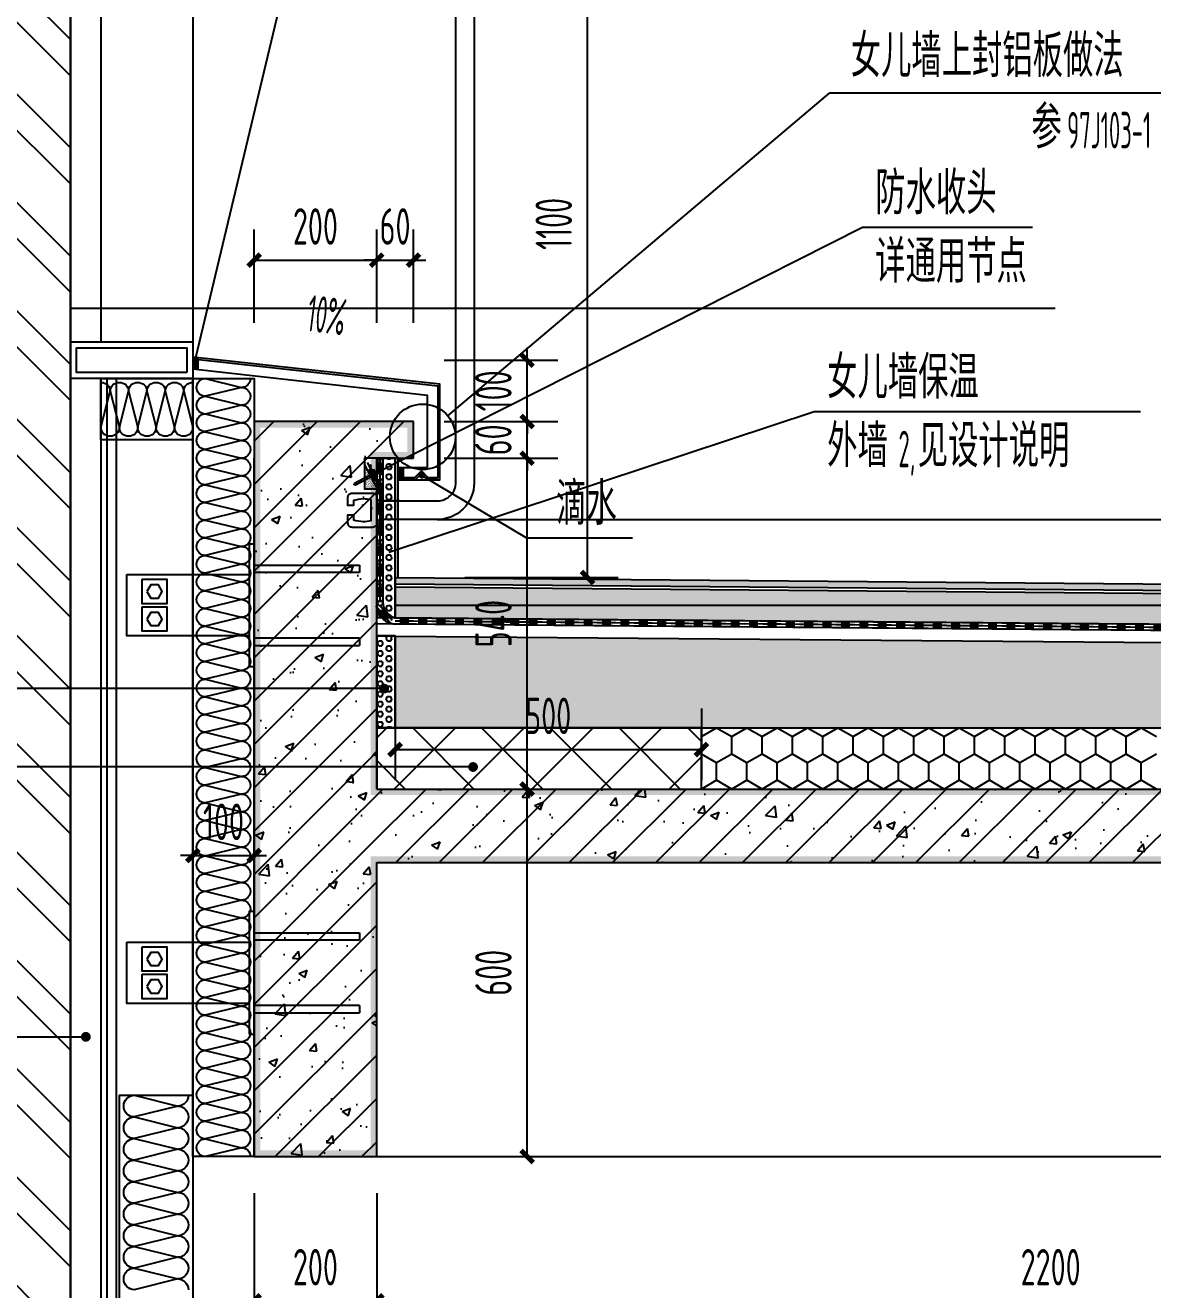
# Model space of a CAD drawing. Extents: x 76956 to 102217, y 21605 to 39570.
# Drawn here: x 84048 to 85888, y 35731 to 37795 of the extents above; entities that cross this region are included whole.
import ezdxf

# ---------------------------------------------------------------- set-up
doc = ezdxf.new("R2010")
doc.units = 0
doc.header["$LTSCALE"] = 1000
doc.header["$MEASUREMENT"] = 0
doc.linetypes.add('DASH', pattern=[0.35, 0.25, -0.1])
for name, color, linetype in [('00-图签', 7, 'Continuous'), ('01-标注_尺寸', 124, 'Continuous'), ('01-标注_符号', 200, 'Continuous'), ('02-TEXT_标注', 130, 'Continuous'), ('05-填充_156', 156, 'Continuous'), ('05-填充_天正', 26, 'Continuous'), ('A-C_玻璃幕墙', 140, 'Continuous'), ('A-D-金属剖线', 200, 'Continuous'), ('A-D-金属看线', 205, 'Continuous'), ('A-E_栏杆', 232, 'Continuous'), ('A-O_屋面', 201, 'Continuous'), ('A-O_防水层', 222, 'Continuous'), ('A-SUR_保温', 222, 'Continuous'), ('A-SUR_看线', 231, 'Continuous'), ('A-SUR_面层', 191, 'Continuous'), ('A-TECH_结构', 21, 'Continuous'), ('A-金属背板', 30, 'Continuous'), ('A_STR-砼墙', 51, 'Continuous'), ('A_STR-砼柱', 51, 'Continuous'), ('PUB_WALL', 9, 'Continuous'), ('构造物', 145, 'Continuous')]:
    doc.layers.add(name, color=color, linetype=linetype)
doc.layers.add('STE1_carbon steel', color=66, linetype='Continuous', lineweight=25)
doc.styles.add('_TCH_DIM', font='ros1.shx', dxfattribs={"width": 0.75, "bigfont": 'jd.shx'})
doc.styles.add('_TCH_DIM_T3', font='ros1.shx', dxfattribs={"width": 0.705882, "bigfont": 'jd.shx'})
doc.dimstyles.new('_TCH_ARCH&&20', dxfattribs={"dimtxt": 59.5, "dimasz": 20, "dimexe": 50, "dimexo": 60, "dimgap": 25.25, "dimtad": 1, "dimdec": 0, "dimzin": 0, "dimdsep": 46, "dimtxsty": '_TCH_DIM_T3', "dimblk": 'ARCHTICK', "dimcen": 0.09, "dimclrt": 7, "dimazin": 2, "dimtfac": 1, "dimtdec": 0, "dimtix": 1, "dimtmove": 2, "dimatfit": 3, "dimfxl": 0, "dimtolj": 1, "dimtzin": 0, "dimarcsym": 0})
pattern_1 = [(0, (0, 0), (0, 8.24889), [4.7625, -9.525]), (120, (0, 0), (-7.1437483, -4.124445), [4.7625, -9.525]), (60, (4.7625, 0), (-7.1437483, 4.124445), [4.7625, -9.525])]
pattern_2 = [(45, (0, 0), (-35.35534, 35.35534), []), (50, (0, 0), (143.45204, -12.55043), [15, -165]), (355, (0, 0), (-27.75027, 150.43843), [12, -132]), (100.4514, (11.95, -1.05), (115.70188, 137.8879), [12.74804, -140.22842]), (46.1842, (0, 40), (213.4482, -33.1038), [22.5, -247.5]), (96.6356, (17.79, 37.24), (186.93254, 194.82357), [19.12206, -210.3426]), (351.1842, (0, 40), (186.9324, 194.8237), [18, -198]), (21, (20, 30), (119.38141, -80.52378), [15, -165]), (326, (20, 30), (48.66307, 145.03), [12, -132]), (71.4514, (29.95, 23.29), (168.04453, 64.5061), [12.74804, -140.22842]), (37.5, (0, 0), (2.43197, 66.57877), [0, -130.4, 0, -134, 0, -132.5]), (7.5, (0, 0), (52.61391, 78.88234), [0, -76.4, 0, -127.4, 0, -50.5]), (327.5, (-44.6, 0), (106.764487, -4.510974), [0, -50, 0, -156, 0, -207]), (317.5, (-64.6, 0), (116.63723, 20.021), [0, -65, 0, -103.6, 0, -147])]

# ---------------------------------------------------------------- blocks, each defined once
blk = doc.blocks.new('hk')
at = {"layer": 'A-C_玻璃幕墙'}
for points in [[(0, 0), (200, 0), (200, 60), (0, 60)], [(10, 10), (190, 10), (190, 50), (10, 50)]]:
    blk.add_lwpolyline(points, close=True, dxfattribs=at)
blk = doc.blocks.new('$LinePat$岩棉板')
at = {"color": 0}
for p, q in [((0, -17), (12, -67)), ((12, -67), (24, -17))]:
    blk.add_line(p, q, dxfattribs=at)
for centre, start, end in [((12, -17), 0, 180), ((0, -67), 270, 0), ((24, -67), 180, 270)]:
    blk.add_arc(centre, 12, start, end, dxfattribs=at)
at = {"layer": 'Defpoints'}
blk.add_point((0, 0.1), dxfattribs=at)
at = {"layer": 'Defpoints', "color": 0}
blk.add_point((24, -84), dxfattribs=at)
blk = doc.blocks.new('*U12')
blk.add_lwpolyline([(0, 100), (1270, 100), (1270, 0), (0, 0)], close=True)
at = {"color": 8, "xscale": -1.20265151414936, "yscale": 1.188379012465143, "zscale": 1.188379012465143}
for p in [(28.9, 100), (57.7, 100), (86.6, 100), (115.5, 100), (144.3, 100), (173.2, 100), (202, 100), (230.9, 100), (259.8, 100), (288.6, 100), (317.5, 100), (346.4, 100), (375.2, 100), (404.1, 100), (433, 100), (461.8, 100), (490.7, 100), (519.5, 100), (548.4, 100), (577.3, 100), (606.1, 100), (635, 100), (663.9, 100), (692.7, 100), (721.6, 100), (750.5, 100), (779.3, 100), (808.2, 100), (837, 100), (865.9, 100), (894.8, 100), (923.6, 100), (952.5, 100), (981.4, 100), (1010.2, 100), (1039.1, 100), (1068, 100), (1096.8, 100), (1125.7, 100), (1154.5, 100), (1183.4, 100), (1212.3, 100), (1241.1, 100), (1270, 100)]:
    blk.add_blockref('$LinePat$岩棉板', p, dxfattribs=at)
blk = doc.blocks.new('*U13')
blk.add_lwpolyline([(0, 100), (150, 100), (150, 0), (0, 0)], close=True)
at = {"color": 8, "xscale": -1.249999998960637, "yscale": 1.188379012465143, "zscale": 1.188379012465143}
for p in [(30, 100), (60, 100), (90, 100), (120, 100), (150, 100)]:
    blk.add_blockref('$LinePat$岩棉板', p, dxfattribs=at)
blk = doc.blocks.new('*U18')
at = {"layer": '05-填充_156'}
h = blk.add_hatch(dxfattribs=at)
h.set_pattern_fill('金属', color=256, scale=50)
h.set_pattern_definition([(45, (-3e-10, 4689.96), (-88.3883, 88.3883), []), (45, (58.93, 4689.96), (-88.3883, 88.3883), [])])
h.paths.add_polyline_path([(-300, 4190), (0, 4190), (0, 0), (-300, 0)])
at = {"layer": 'A-SUR_看线', "color": 8}
blk.add_lwpolyline([(-300, 4190), (0, 4190), (0, 0), (-300, 0)], close=True, dxfattribs=at)
blk = doc.blocks.new('dsfs1')
at = {"layer": 'A-E_栏杆'}
for p, q in [((37.4, 115.3), (6.7, 115.3)), ((98.9, 84.7), (3600, 84.7))]:
    blk.add_line(p, q, dxfattribs=at)
for points in [[(6.7, 115.3), (99.3, 115.3, 0.414214), (129.3, 145.3), (129.3, 1130)], [(158.9, 1129.9), (158.9, 144.7, -0.414214), (98.9, 84.7), (6.7, 84.7)], [(-22, 118.5, 0.038299), (-37.9, 115.7), (-37.9, 107.8), (-46.9, 107.8), (-46.9, 121.3, -0.414214), (-40.1, 128), (-6.7, 128, -0.414214), (0, 121.3)], [(-22, 81.5, 0.022818), (-9, 83.2), (-9, 116.8, 0.022818), (-22, 118.5)], [(0, 78.7, -0.414214), (-6.7, 72), (-40.1, 72, -0.414214), (-46.9, 78.7), (-46.9, 92.2), (-37.9, 92.2), (-37.9, 84.3, 0.038299), (-22, 81.5, 0.038299)]]:
    blk.add_lwpolyline(points, format="xyb", dxfattribs=at)
blk.add_lwpolyline([(6.7, 66.4), (0, 66.4), (0, 133.6), (6.7, 133.6)], close=True, dxfattribs=at)
blk = doc.blocks.new('A$C68D91851')
at = {"layer": 'STE1_carbon steel', "color": 225}
for p, q in [((172, 65.5), (172, 53.5)), ((172, -53.5), (172, -65.5))]:
    blk.add_line(p, q, dxfattribs=at)
for points in [[(-8, -100), (0, -100), (0, 100), (-8, 100)], [(-208, 50), (-8, 50), (-8, -50), (-208, -50)]]:
    blk.add_lwpolyline(points, close=True, dxfattribs=at)
at = {"layer": 'STE1_carbon steel', "color": 225, "elevation": 0}
for points in [[(0, 65.5), (172, 65.5)], [(172, 53.5), (0, 53.5)], [(172, -53.5), (0, -53.5)], [(0, -65.5), (172, -65.5)]]:
    blk.add_lwpolyline(points, dxfattribs=at)
for points in [[(-182.5, 42.5), (-142.5, 42.5), (-142.5, 2.5), (-182.5, 2.5)], [(-175, 22.5), (-168.7, 11.7), (-156.3, 11.7), (-150, 22.5), (-156.3, 33.3), (-168.7, 33.3)], [(-182.5, -2.5), (-142.5, -2.5), (-142.5, -42.5), (-182.5, -42.5)], [(-175, -22.5), (-168.7, -33.3), (-156.3, -33.3), (-150, -22.5), (-156.3, -11.7), (-168.7, -11.7)]]:
    blk.add_lwpolyline(points, close=True, dxfattribs=at)
blk = doc.blocks.new('dsafdsg')
for p, q in [((-2.4, -1.8), (-4, 4)), ((-4, 4), (6.3, -6.1)), ((0.5, -4.6), (6.3, -6.1))]:
    blk.add_line(p, q)
for points in [[(-10.7, 8.9), (-10.6, 4.8), (7.3, -12.6), (11.2, -12.3)], [(-9.7, 8.9), (-9.6, 5.2), (-4.9, 0.6)], [(-26.5, -29.5), (-26.6, -26.7), (-2.4, -1.8), (0.5, -4.6), (-23.7, -29.5), (-26.5, -29.5)], [(-4.2, -0.1), (2.3, -6.3)], [(3, -7), (7.7, -11.6), (11.2, -11.3)]]:
    blk.add_lwpolyline(points)
for centre, start, end in [((-10.2, 8.9), 0.813, 180.813), ((-4.5, 0.3), 315.813, 135.813), ((2.7, -6.7), 315.813, 135.813), ((11.2, -11.8), 270.813, 90.813)]:
    blk.add_arc(centre, 0.5, start, end)
blk = doc.blocks.new('$LinePat$防水层2')
at = {"color": 0}
blk.add_line((0, 0), (600, 0), dxfattribs=at)
blk.add_solid([(150, 0), (450, 0), (150, -100), (450, -100)], dxfattribs=at)
blk = doc.blocks.new('1111')
at = {"layer": '05-填充_天正', "transparency": 33554641}
h = blk.add_hatch(dxfattribs=at)
h.set_pattern_fill('AR-SAND', color=256)
h.set_pattern_definition([(37.5, (-96616.9242, -53326.5965), (-0.080001565, 2.447066187), [0, -1.9304, 0, -2.159, 0, -2.06375]), (7.5, (-96616.9242, -53326.5965), (2.24761642, 3.5841255), [0, -1.0414, 0, -1.7399, 0, -0.66675]), (327.5, (-96618.4863, -53326.5965), (3.95496185, 0.007185923), [0, -0.635, 0, -2.286, 0, -2.9845]), (317.5, (-96618.4863, -53326.5965), (3.81778226, 1.11464662), [0, -0.3175, 0, -1.4986, 0, -1.7145])])
h.paths.add_polyline_path([(0, 40.6), (0, 0), (20, 0), (20, 2)])
at = {"layer": 'A-O_防水层'}
blk.add_line((20, 2), (0, 40.6), dxfattribs=at)
at = {"layer": 'A_STR-砼墙'}
blk.add_lwpolyline([(20, 50), (0, 50), (0, 0), (20, 0)], dxfattribs=at)
at = {"layer": 'A-O_防水层', "xscale": 0.07251641290587857, "yscale": 0.05, "zscale": 0.05, "rotation": 297.3655606718312}
blk.add_blockref('$LinePat$防水层2', (4.4, 42.9), dxfattribs=at)
at = {"layer": '构造物', "linetype": 'DASH', "ltscale": 0.2, "extrusion": (0, 0, -1), "xscale": -1, "zscale": -1, "rotation": 17.68036603642541}
blk.add_blockref('dsafdsg', (-17.2, 26.9), dxfattribs=at)
blk = doc.blocks.new('df23d3f')
at = {"layer": 'A-D-金属剖线', "const_width": 10}
for points in [[(-117, 120.5), (-117, 100.5)], [(218, -60), (218, -80)]]:
    blk.add_lwpolyline(points, dxfattribs=at)
at = {"layer": 'A-D-金属剖线'}
for points in [[(213, -80), (281, -80), (281, 76.1), (-122, 120.2)], [(-122, 117.3), (278, 73.4), (278, -77)], [(213, -60), (261, -60), (261, 57.7), (-122, 100.5)], [(278, -77), (262.2, -77), (251, -65.8), (239.8, -77), (213, -77)], [(281, -80), (261, -80), (251, -70), (241, -80), (213, -80)]]:
    blk.add_lwpolyline(points, dxfattribs=at)
blk = doc.blocks.new('$LinePat$聚苯板')
at = {"color": 0}
for p, q in [((14.8, -8.6), (0, 0)), ((29.7, 0), (14.8, -8.6)), ((14.8, -8.6), (14.8, -25.7)), ((14.8, -25.7), (0, -34.3)), ((0, -34.3), (0, -51.4)), ((29.7, -34.3), (14.8, -25.7)), ((0, -51.4), (14.8, -60)), ((14.8, -60), (29.7, -51.4))]:
    blk.add_line(p, q, dxfattribs=at)
blk = doc.blocks.new('_ArchTick')
at = {"color": 0, "linetype": 'ByBlock', "const_width": 0.4}
blk.add_lwpolyline([(-0.5, -0.5), (0.5, 0.5)], dxfattribs=at)
blk = doc.blocks.new('*D101')
at = {"layer": '01-标注_尺寸', "color": 0, "lineweight": -2, "transparency": 16777216}
for p, q in [((84731.5, 36548.1), (84916.8, 36548.1)), ((84866.8, 35948.1), (84866.8, 36548.1)), ((84731.5, 35948.1), (84916.8, 35948.1))]:
    blk.add_line(p, q, dxfattribs=at)
at = {"layer": 'Defpoints', "color": 0, "transparency": 16777216}
for p in [(84671.5, 36548.1), (84866.8, 36548.1), (84671.5, 35948.1)]:
    blk.add_point(p, dxfattribs=at)
at = {"layer": '01-标注_尺寸', "color": 0, "lineweight": -2, "transparency": 16777216, "xscale": 20, "yscale": 20, "zscale": 20}
for p, rotation in [((84866.8, 36548.1), 90), ((84866.8, 35948.1), 270)]:
    blk.add_blockref('_ArchTick', p, dxfattribs=dict(at, rotation=rotation))
at = {"layer": '01-标注_尺寸', "color": 7, "transparency": 16777216, "insert": (84811.8, 36248.1), "char_height": 59.5, "attachment_point": 5, "rotation": 90, "style": '_TCH_DIM_T3'}
blk.add_mtext('\\A1;600', dxfattribs=at)
blk = doc.blocks.new('*D102')
at = {"layer": '01-标注_尺寸', "color": 0, "lineweight": -2, "transparency": 16777216}
for p, q in [((84731.5, 37088.1), (84916.8, 37088.1)), ((84866.8, 36548.1), (84866.8, 37088.1)), ((84731.5, 36548.1), (84916.8, 36548.1))]:
    blk.add_line(p, q, dxfattribs=at)
at = {"layer": 'Defpoints', "color": 0, "transparency": 16777216}
for p in [(84671.5, 37088.1), (84866.8, 37088.1), (84671.5, 36548.1)]:
    blk.add_point(p, dxfattribs=at)
at = {"layer": '01-标注_尺寸', "color": 0, "lineweight": -2, "transparency": 16777216, "xscale": 20, "yscale": 20, "zscale": 20}
for p, rotation in [((84866.8, 37088.1), 90), ((84866.8, 36548.1), 270)]:
    blk.add_blockref('_ArchTick', p, dxfattribs=dict(at, rotation=rotation))
at = {"layer": '01-标注_尺寸', "color": 7, "transparency": 16777216, "insert": (84811.8, 36818.1), "char_height": 59.5, "attachment_point": 5, "rotation": 90, "style": '_TCH_DIM_T3'}
blk.add_mtext('\\A1;540', dxfattribs=at)
blk = doc.blocks.new('*D103')
at = {"layer": '01-标注_尺寸', "color": 0, "lineweight": -2, "transparency": 16777216}
for p, q in [((84866.8, 37148.1), (84866.8, 37168.1)), ((84731.5, 37148.1), (84916.8, 37148.1)), ((84866.8, 37088.1), (84866.8, 37148.1)), ((84731.5, 37088.1), (84916.8, 37088.1)), ((84866.8, 37088.1), (84866.8, 37068.1))]:
    blk.add_line(p, q, dxfattribs=at)
at = {"layer": 'Defpoints', "color": 0, "transparency": 16777216}
for p in [(84671.5, 37148.1), (84866.8, 37148.1), (84671.5, 37088.1)]:
    blk.add_point(p, dxfattribs=at)
at = {"layer": '01-标注_尺寸', "color": 0, "lineweight": -2, "transparency": 16777216, "xscale": 20, "yscale": 20, "zscale": 20}
for p, rotation in [((84866.8, 37148.1), 270), ((84866.8, 37088.1), 90)]:
    blk.add_blockref('_ArchTick', p, dxfattribs=dict(at, rotation=rotation))
at = {"layer": '01-标注_尺寸', "color": 7, "transparency": 16777216, "insert": (84811.8, 37118.1), "char_height": 59.5, "attachment_point": 5, "rotation": 90, "style": '_TCH_DIM_T3'}
blk.add_mtext('\\A1;60', dxfattribs=at)
blk = doc.blocks.new('*D104')
at = {"layer": '01-标注_尺寸', "color": 0, "lineweight": -2, "transparency": 16777216}
for p, q in [((84866.8, 37248.1), (84866.8, 37268.1)), ((84731.5, 37248.1), (84916.8, 37248.1)), ((84866.8, 37148.1), (84866.8, 37248.1)), ((84731.5, 37148.1), (84916.8, 37148.1)), ((84866.8, 37148.1), (84866.8, 37128.1))]:
    blk.add_line(p, q, dxfattribs=at)
at = {"layer": 'Defpoints', "color": 0, "transparency": 16777216}
for p in [(84671.5, 37248.1), (84866.8, 37248.1), (84671.5, 37148.1)]:
    blk.add_point(p, dxfattribs=at)
at = {"layer": '01-标注_尺寸', "color": 0, "lineweight": -2, "transparency": 16777216, "xscale": 20, "yscale": 20, "zscale": 20}
for p, rotation in [((84866.8, 37248.1), 270), ((84866.8, 37148.1), 90)]:
    blk.add_blockref('_ArchTick', p, dxfattribs=dict(at, rotation=rotation))
at = {"layer": '01-标注_尺寸', "color": 7, "transparency": 16777216, "insert": (84811.8, 37198.1), "char_height": 59.5, "attachment_point": 5, "rotation": 90, "style": '_TCH_DIM_T3'}
blk.add_mtext('\\A1;100', dxfattribs=at)
blk = doc.blocks.new('*D132')
at = {"layer": '01-标注_尺寸', "color": 0, "lineweight": -2, "transparency": 16777216}
for p, q in [((84765.4, 38048.1), (85015.3, 38048.1)), ((84965.3, 36893.3), (84965.3, 38048.1)), ((84765.4, 36893.3), (85015.3, 36893.3))]:
    blk.add_line(p, q, dxfattribs=at)
at = {"layer": 'Defpoints', "color": 0, "transparency": 16777216}
for p in [(84705.4, 38048.1), (84965.3, 38048.1), (84705.4, 36893.3)]:
    blk.add_point(p, dxfattribs=at)
at = {"layer": '01-标注_尺寸', "color": 0, "lineweight": -2, "transparency": 16777216, "xscale": 20, "yscale": 20, "zscale": 20}
for p, rotation in [((84965.3, 38048.1), 90), ((84965.3, 36893.3), 270)]:
    blk.add_blockref('_ArchTick', p, dxfattribs=dict(at, rotation=rotation))
at = {"layer": '01-标注_尺寸', "color": 7, "transparency": 16777216, "insert": (84910.3, 37470.7), "char_height": 59.5, "attachment_point": 5, "rotation": 90, "style": '_TCH_DIM_T3'}
blk.add_mtext('\\A1;1100', dxfattribs=at)
blk = doc.blocks.new('*D139')
at = {"layer": '01-标注_尺寸', "color": 0, "lineweight": -2, "transparency": 16777216}
for p, q in [((84621.3, 37309.1), (84621.3, 37461.5)), ((84681.3, 37309.1), (84681.3, 37461.5)), ((84621.3, 37411.5), (84601.3, 37411.5)), ((84621.3, 37411.5), (84681.3, 37411.5)), ((84681.3, 37411.5), (84701.3, 37411.5))]:
    blk.add_line(p, q, dxfattribs=at)
at = {"layer": 'Defpoints', "color": 0, "transparency": 16777216}
for p in [(84681.3, 37411.5), (84621.3, 37249.1), (84681.3, 37249.1)]:
    blk.add_point(p, dxfattribs=at)
at = {"layer": '01-标注_尺寸', "color": 0, "lineweight": -2, "transparency": 16777216, "xscale": 20, "yscale": 20, "zscale": 20}
blk.add_blockref('_ArchTick', (84621.3, 37411.5), dxfattribs=at)
at = {"layer": '01-标注_尺寸', "color": 0, "lineweight": -2, "transparency": 16777216, "xscale": 20, "yscale": 20, "zscale": 20, "rotation": 180}
blk.add_blockref('_ArchTick', (84681.3, 37411.5), dxfattribs=at)
at = {"layer": '01-标注_尺寸', "color": 7, "transparency": 16777216, "insert": (84651.3, 37466.5), "char_height": 59.5, "attachment_point": 5, "style": '_TCH_DIM_T3'}
blk.add_mtext('\\A1;60', dxfattribs=at)
blk = doc.blocks.new('*D140')
at = {"layer": '01-标注_尺寸', "color": 0, "lineweight": -2, "transparency": 16777216}
for p, q in [((84421.3, 37309.1), (84421.3, 37461.5)), ((84621.3, 37309.1), (84621.3, 37461.5)), ((84421.3, 37411.5), (84621.3, 37411.5))]:
    blk.add_line(p, q, dxfattribs=at)
at = {"layer": 'Defpoints', "color": 0, "transparency": 16777216}
for p in [(84621.3, 37411.5), (84421.3, 37249.1), (84621.3, 37249.1)]:
    blk.add_point(p, dxfattribs=at)
at = {"layer": '01-标注_尺寸', "color": 0, "lineweight": -2, "transparency": 16777216, "xscale": 20, "yscale": 20, "zscale": 20, "rotation": 180}
blk.add_blockref('_ArchTick', (84421.3, 37411.5), dxfattribs=at)
at = {"layer": '01-标注_尺寸', "color": 0, "lineweight": -2, "transparency": 16777216, "xscale": 20, "yscale": 20, "zscale": 20}
blk.add_blockref('_ArchTick', (84621.3, 37411.5), dxfattribs=at)
at = {"layer": '01-标注_尺寸', "color": 7, "transparency": 16777216, "insert": (84521.3, 37466.5), "char_height": 59.5, "attachment_point": 5, "style": '_TCH_DIM_T3'}
blk.add_mtext('\\A1;200', dxfattribs=at)
blk = doc.blocks.new('*D141')
at = {"layer": '01-标注_尺寸', "color": 0, "lineweight": -2, "transparency": 16777216}
for p, q in [((84651.3, 36679.5), (84651.3, 36562.5)), ((85151.3, 36679.5), (85151.3, 36562.5)), ((84651.3, 36612.5), (85151.3, 36612.5))]:
    blk.add_line(p, q, dxfattribs=at)
at = {"layer": 'Defpoints', "color": 0, "transparency": 16777216}
for p in [(84651.3, 36739.5), (85151.3, 36739.5), (85151.3, 36612.5)]:
    blk.add_point(p, dxfattribs=at)
at = {"layer": '01-标注_尺寸', "color": 0, "lineweight": -2, "transparency": 16777216, "xscale": 20, "yscale": 20, "zscale": 20, "rotation": 180}
blk.add_blockref('_ArchTick', (84651.3, 36612.5), dxfattribs=at)
at = {"layer": '01-标注_尺寸', "color": 0, "lineweight": -2, "transparency": 16777216, "xscale": 20, "yscale": 20, "zscale": 20}
blk.add_blockref('_ArchTick', (85151.3, 36612.5), dxfattribs=at)
at = {"layer": '01-标注_尺寸', "color": 7, "transparency": 16777216, "insert": (84901.3, 36667.5), "char_height": 59.5, "attachment_point": 5, "style": '_TCH_DIM_T3'}
blk.add_mtext('\\A1;500', dxfattribs=at)
blk = doc.blocks.new('*D169')
at = {"layer": '01-标注_尺寸', "color": 0, "lineweight": -2, "transparency": 16777216}
for p, q in [((84421.3, 35888.1), (84421.3, 35662.5)), ((84621.3, 35888.1), (84621.3, 35662.5)), ((84421.3, 35712.5), (84621.3, 35712.5))]:
    blk.add_line(p, q, dxfattribs=at)
at = {"layer": 'Defpoints', "color": 0, "transparency": 16777216}
for p in [(84421.3, 35948.1), (84621.3, 35948.1), (84621.3, 35712.5)]:
    blk.add_point(p, dxfattribs=at)
at = {"layer": '01-标注_尺寸', "color": 0, "lineweight": -2, "transparency": 16777216, "xscale": 20, "yscale": 20, "zscale": 20, "rotation": 180}
blk.add_blockref('_ArchTick', (84421.3, 35712.5), dxfattribs=at)
at = {"layer": '01-标注_尺寸', "color": 0, "lineweight": -2, "transparency": 16777216, "xscale": 20, "yscale": 20, "zscale": 20}
blk.add_blockref('_ArchTick', (84621.3, 35712.5), dxfattribs=at)
at = {"layer": '01-标注_尺寸', "color": 7, "transparency": 16777216, "insert": (84521.3, 35767.5), "char_height": 59.5, "attachment_point": 5, "style": '_TCH_DIM_T3'}
blk.add_mtext('\\A1;200', dxfattribs=at)
blk = doc.blocks.new('*D170')
at = {"layer": '01-标注_尺寸', "color": 0, "lineweight": -2, "transparency": 16777216}
for p, q in [((84621.3, 35888.1), (84621.3, 35662.5)), ((86821.3, 35888.1), (86821.3, 35662.5)), ((84621.3, 35712.5), (86821.3, 35712.5))]:
    blk.add_line(p, q, dxfattribs=at)
at = {"layer": 'Defpoints', "color": 0, "transparency": 16777216}
for p in [(84621.3, 35948.1), (86821.3, 35948.1), (86821.3, 35712.5)]:
    blk.add_point(p, dxfattribs=at)
at = {"layer": '01-标注_尺寸', "color": 0, "lineweight": -2, "transparency": 16777216, "xscale": 20, "yscale": 20, "zscale": 20, "rotation": 180}
blk.add_blockref('_ArchTick', (84621.3, 35712.5), dxfattribs=at)
at = {"layer": '01-标注_尺寸', "color": 0, "lineweight": -2, "transparency": 16777216, "xscale": 20, "yscale": 20, "zscale": 20}
blk.add_blockref('_ArchTick', (86821.3, 35712.5), dxfattribs=at)
at = {"layer": '01-标注_尺寸', "color": 7, "transparency": 16777216, "insert": (85721.3, 35767.5), "char_height": 59.5, "attachment_point": 5, "style": '_TCH_DIM_T3'}
blk.add_mtext('\\A1;2200', dxfattribs=at)
blk = doc.blocks.new('*D221')
at = {"layer": '01-标注_尺寸', "color": 0, "lineweight": -2, "transparency": 16777216}
for p, q in [((84321.3, 36408.1), (84321.3, 36489.5)), ((84421.3, 36408.1), (84421.3, 36489.5)), ((84321.3, 36439.5), (84301.3, 36439.5)), ((84321.3, 36439.5), (84421.3, 36439.5)), ((84421.3, 36439.5), (84441.3, 36439.5))]:
    blk.add_line(p, q, dxfattribs=at)
at = {"layer": 'Defpoints', "color": 0, "transparency": 16777216}
for p in [(84421.3, 36439.5), (84321.3, 36348.1), (84421.3, 36348.1)]:
    blk.add_point(p, dxfattribs=at)
at = {"layer": '01-标注_尺寸', "color": 0, "lineweight": -2, "transparency": 16777216, "xscale": 20, "yscale": 20, "zscale": 20}
blk.add_blockref('_ArchTick', (84321.3, 36439.5), dxfattribs=at)
at = {"layer": '01-标注_尺寸', "color": 0, "lineweight": -2, "transparency": 16777216, "xscale": 20, "yscale": 20, "zscale": 20, "rotation": 180}
blk.add_blockref('_ArchTick', (84421.3, 36439.5), dxfattribs=at)
at = {"layer": '01-标注_尺寸', "color": 7, "transparency": 16777216, "insert": (84371.3, 36494.5), "char_height": 59.5, "attachment_point": 5, "style": '_TCH_DIM_T3'}
blk.add_mtext('\\A1;100', dxfattribs=at)

msp = doc.modelspace()

# ---------------------------------------------------------------- hatches: boundary and pattern name
at = {"transparency": 33554641}
h = msp.add_hatch(dxfattribs=at)
h.set_pattern_fill('ANSI37', color=26, scale=50)
h.set_pattern_definition([(45, (4061, -17100), (-56.1266, 56.1266), []), (135, (4061, -17100), (-56.1266, -56.1266), [])])
h.paths.add_polyline_path([(84621.3, 36548.1), (85151.3, 36548.1), (85151.3, 36648.1), (84621.3, 36648.1)])
at = {"layer": '05-填充_天正'}
h = msp.add_hatch(dxfattribs=at)
h.set_pattern_fill('钢筋混凝土', color=256, scale=20, style=0)
h.set_pattern_definition(pattern_2)
h.paths.add_polyline_path([(84421.3, 37148.1), (84421.3, 37088.1), (84681.3, 37088.1), (84681.3, 37148.1)])
h = msp.add_hatch(dxfattribs=at)
h.set_pattern_fill('钢筋混凝土', color=256, scale=20, style=0)
h.set_pattern_definition(pattern_2)
h.paths.add_polyline_path([(84621.3, 37088.1), (84421.3, 37088.1), (84421.3, 36488.1), (84554.7, 36488.1), (84611.3, 36538.1), (84621.3, 36548.1)])
h = msp.add_hatch(dxfattribs=at)
h.set_pattern_fill('钢筋混凝土', color=256, scale=20, style=0)
h.set_pattern_definition(pattern_2)
h.paths.add_polyline_path([(86621.3, 36428.1), (86621.3, 36548.1), (84621.3, 36548.1), (84611.3, 36538.1), (84554.7, 36488.1), (84611.3, 36438.1), (84621.3, 36428.1)])
h = msp.add_hatch(dxfattribs=at)
h.set_pattern_fill('钢筋混凝土', color=256, scale=20, style=0)
h.set_pattern_definition(pattern_2)
h.paths.add_polyline_path([(84421.3, 35948.1), (84621.3, 35948.1), (84621.3, 36428.1), (84611.3, 36438.1), (84554.7, 36488.1), (84421.3, 36488.1)])
at = {"layer": 'A-SUR_保温'}
h = msp.add_hatch(dxfattribs=at)
h.set_pattern_fill('HEX', color=26, scale=5)
h.set_pattern_definition(pattern_1)
h.paths.add_polyline_path([(84651.3, 36827.9), (84651.3, 37088.1), (84621.3, 37088.1), (84621.3, 36828.1)])
h = msp.add_hatch(dxfattribs=at)
h.set_pattern_fill('ANSI36', color=26, scale=10)
h.set_pattern_definition([(45, (-100980.816, 398503.883), (8.4189901, 30.8696304), [39.6875, -7.9375, 0, -7.9375])])
h.paths.add_polyline_path([(87671.3, 36867.6), (87671.3, 36857.6), (84651.3, 36882.7), (84651.3, 36892.7)])
h = msp.add_hatch(dxfattribs=at)
h.set_pattern_fill('混凝土', color=26, scale=20)
h.set_pattern_definition([(50, (-489503.38, 291716.47), (143.452037, -12.550427), [15, -165]), (355, (-489503.38, 291716.47), (-27.750267, 150.438427), [12, -132]), (100.4514, (-489491.43, 291715.43), (115.701876, 137.887908), [12.748038, -140.228422]), (46.1842, (-489503.38, 291756.47), (213.44821, -33.103803), [22.5, -247.5]), (96.6356, (-489485.6, 291753.72), (186.93254, 194.823574), [19.12206, -210.3426]), (351.1842, (-489503.38, 291756.47), (186.93239, 194.82372), [18, -198]), (21, (-489483.38, 291746.47), (119.38141, -80.523778), [15, -165]), (326, (-489483.38, 291746.47), (48.663066, 145.03001), [12, -132]), (71.4514, (-489473.44, 291739.76), (168.044526, 64.5061), [12.748038, -140.228422]), (37.5, (-489503.384, 291716.475), (2.431971, 66.5787708), [0, -130.4, 0, -134, 0, -132.5]), (7.5, (-489503.384, 291716.475), (52.6139075, 78.882342), [0, -76.4, 0, -127.4, 0, -50.5]), (327.5, (-489547.984, 291716.475), (106.7644872, -4.5109743), [0, -50, 0, -156, 0, -207]), (317.5, (-489567.98, 291716.475), (116.637234, 20.020996), [0, -65, 0, -103.6, 0, -147])])
h.paths.add_polyline_path([(88221.3, 36848.1), (88221.3, 36798.1), (84651.3, 36828.1), (84651.3, 36878.2)])
h = msp.add_hatch(dxfattribs=at)
h.set_pattern_fill('HEX', color=26, scale=5)
h.set_pattern_definition(pattern_1)
h.paths.add_polyline_path([(84621.3, 36648.1), (84621.3, 36798.1), (84651.3, 36798.1), (84651.3, 36648.1)])
h = msp.add_hatch(dxfattribs=at)
h.set_pattern_fill('加气混凝土', color=26, scale=20)
h.set_pattern_definition([(0, (19241.72, 394220.83), (120, 240), [0, -240]), (0, (19101.32, 394188.43), (120, 240), [0, -240]), (0, (19179.32, 394186.03), (120, 240), [0, -240]), (0, (19264.52, 394256.83), (120, 240), [0, -240]), (0, (19164.92, 394174.03), (120, 240), [0, -240]), (0, (19288.52, 394408.03), (120, 240), [0, -240]), (0, (19215.32, 394388.83), (120, 240), [0, -240]), (0, (19253.72, 394358.83), (120, 240), [0, -240]), (0, (19058.12, 394354.03), (120, 240), [0, -240]), (0, (19175.72, 394343.23), (120, 240), [0, -240]), (0, (19130.12, 394282.03), (120, 240), [0, -240]), (0, (19132.52, 394192.03), (120, 240), [0, -240]), (0, (19222.52, 394182.43), (120, 240), [0, -240]), (0, (19288.52, 394288.03), (120, 240), [0, -240]), (0, (19064.12, 394250.83), (120, 240), [0, -240]), (0, (19084.52, 394291.63), (120, 240), [0, -240]), (0, (19178.12, 394274.83), (120, 240), [0, -240]), (0, (19144.52, 394240.03), (120, 240), [0, -240]), (0, (19125.32, 394319.23), (120, 240), [0, -240]), (0, (19155.32, 394409.23), (120, 240), [0, -240]), (0, (19073.72, 394200.43), (120, 240), [0, -240]), (0, (19205.72, 394360.03), (120, 240), [0, -240]), (0, (19094.12, 394363.63), (120, 240), [0, -240]), (0, (19074.92, 394394.83), (120, 240), [0, -240]), (130.601294, (19273.781, 394332.887), (-599.99999337, 720.00000315), [10.53662, -4414.8444]), (18.434949, (19256.64, 394337.46), (599.9999978, 239.9999982), [10.8421, -1507.05116]), (90, (19256.64, 394327.17), (120, 240), [10.28571, -469.71426]), (161.565051, (19266.924, 394323.744), (-600.000003, 239.999982), [10.8421, -1507.05116]), (53.130102, (19266.924, 394323.744), (120, 240), [11.42857, -1188.5714]), (135, (19276.07, 394201.46), (-120.000015, 239.999984), [9.69746, -669.12504]), (45, (19262.35, 394201.46), (120, 240), [9.69746, -669.12504]), (135, (19269.21, 394194.6), (-120.000015, 239.999984), [9.69746, -669.12504]), (45, (19269.21, 394194.6), (120, 240), [9.69746, -669.12504]), (116.56505, (19160.64, 394362.6), (-2e-05, 479.99999), [12.77753, -255.5506]), (180, (19154.92, 394374.03), (-120, 240), [13.71429, -226.2857]), (63.43495, (19135.5, 394362.6), (1e-06, 480), [12.77753, -255.5506]), (116.56505, (19141.2, 394351.17), (-2e-05, 479.99999), [12.77753, -255.5506]), (0, (19141.2, 394351.17), (120, 240), [13.71429, -226.2857]), (63.43495, (19154.92, 394351.17), (1e-06, 480), [12.77753, -255.5506]), (107.102728, (19250.924, 394281.459), (-359.99998624, 1200.00000194), [15.54454, -6513.161]), (143.972626, (19246.353, 394296.316), (-2279.9999711, 1679.9999981), [15.54454, -3248.808]), (180, (19233.78, 394305.46), (-120, 240), [14.85714, -225.14284]), (36.0273733, (19206.353, 394296.316), (2279.99998315, 1679.9999819), [15.54454, -3248.808]), (71.565051, (19201.78, 394282.6), (360.000002, 1199.999998), [14.45613, -1503.43712]), (107.102728, (19206.353, 394267.744), (-359.99998624, 1200.00000194), [15.54454, -6513.161]), (143.972626, (19218.924, 394258.601), (-2279.9999711, 1679.9999981), [15.54454, -3248.808]), (0, (19218.92, 394258.6), (120, 240), [14.85714, -225.14284]), (36.0273733, (19233.781, 394258.601), (2279.99998315, 1679.9999819), [15.54454, -3248.808]), (71.565051, (19246.353, 394267.744), (360.000002, 1199.999998), [14.45613, -1503.43712]), (150.255118, (19253.21, 394393.46), (-360.0000009, 239.999997), [9.21401, -1925.72784]), (90, (19245.21, 394388.89), (120, 240), [9.14286, -470.8571]), (29.744881, (19245.21, 394388.887), (360.0000002, 239.999999), [9.21401, -1925.72784]), (116.56505, (19197.2, 394223.17), (-2e-05, 479.99999), [12.77753, -255.5506]), (168.690067, (19191.496, 394234.601), (-1080.0000008, 239.999994), [11.6549, -2435.8742]), (41.185925, (19170.924, 394228.887), (2999.99998182, 2639.9999769), [12.14874, -5090.3208]), (90, (19170.92, 394217.46), (120, 240), [11.42857, -468.5714]), (138.814074, (19180.067, 394209.459), (-2999.99994668, 2640.0000168), [12.14874, -5090.3208]), (16.6992442, (19180.067, 394209.459), (3959.9999702, 1199.99998743), [11.93178, -4999.415]), (60.945396, (19191.496, 394212.887), (119.9999997, 239.99999788), [11.76643, -4930.1358]), (109.983106, (19096.639, 394323.744), (-600.00000226, 1679.99999555), [13.3768, -5604.879]), (155.556045, (19092.067, 394336.316), (-1560.00000595, 719.99998504), [13.8092, -5786.0526]), (24.4439547, (19066.924, 394336.316), (1560.00000078, 719.99999654), [13.8092, -5786.0526]), (70.0168934, (19062.353, 394323.744), (600.0000018, 1679.99999583), [13.3768, -5604.879]), (109.983106, (19066.924, 394311.173), (-600.00000226, 1679.99999555), [13.3768, -5604.879]), (160.016893, (19079.496, 394306.601), (-600.0000004, 239.9999891), [13.3768, -2795.751]), (19.9831065, (19079.496, 394306.601), (599.9999967, 239.9999996), [13.3768, -2795.751]), (70.0168934, (19092.067, 394311.173), (600.0000018, 1679.99999583), [13.3768, -5604.879]), (122.005383, (19185.781, 394302.03), (-120.0000161, 239.9999877), [10.7817, -2253.3736]), (18.434949, (19169.78, 394307.744), (599.9999978, 239.9999982), [10.8421, -1507.05116]), (90, (19169.78, 394297.46), (120, 240), [10.28571, -469.71426]), (161.565051, (19180.067, 394294.03), (-600.000003, 239.999982), [10.8421, -1507.05116]), (54.462322, (19180.067, 394294.03), (839.9999988, 1199.9999982), [9.83123, -4119.2846]), (116.56505, (19116.07, 394243.74), (-2e-05, 479.99999), [12.77753, -255.5506]), (180, (19110.35, 394255.17), (-120, 240), [12.57143, -227.42856]), (59.0362434, (19090.924, 394243.744), (120.0000004, 239.9999988), [13.32789, -2785.5288]), (120.963756, (19097.781, 394232.316), (-120.0000164, 239.999989), [13.32789, -2785.5288]), (0, (19097.78, 394232.32), (120, 240), [12.57143, -227.42856]), (63.43495, (19110.35, 394232.32), (1e-06, 480), [12.77753, -255.5506])])
h.paths.add_polyline_path([(88221.3, 36768.1), (88221.3, 36648.1), (84651.3, 36648.2), (84651.3, 36797.2)])
at = {"layer": 'A_STR-砼柱'}
msp.add_hatch(color=256, dxfattribs=at).paths.add_polyline_path([(84431.3, 37088.1), (84431.3, 37138.1), (84671.3, 37138.1), (84671.3, 37098.1), (84611.3, 37098.1), (84611.3, 37088.1), (84681.3, 37088.1), (84681.3, 37148.1), (84421.3, 37148.1), (84421.3, 37088.1)])
at = {"layer": 'PUB_WALL'}
for points in [[(84431.3, 37088.1), (84421.3, 37088.1), (84421.3, 36488.1), (84431.3, 36488.1)], [(84621.3, 37088.1), (84611.3, 37088.1), (84611.3, 36538.1), (84621.3, 36548.1)], [(86621.3, 36538.1), (86621.3, 36548.1), (84621.3, 36548.1), (84611.3, 36538.1)], [(84421.3, 35948.1), (84421.3, 36488.1), (84431.3, 36488.1), (84431.3, 35948.1)], [(84621.3, 35948.1), (84621.3, 36428.1), (84611.3, 36438.1), (84611.3, 35948.1)], [(86621.3, 36428.1), (86621.3, 36438.1), (84611.3, 36438.1), (84621.3, 36428.1)], [(84421.3, 35948.1), (84621.3, 35948.1), (84621.3, 35958.1), (84421.3, 35958.1)]]:
    msp.add_hatch(color=256, dxfattribs=at).paths.add_polyline_path(points)

# ---------------------------------------------------------------- linework, layer by layer
at = {"color": 26}
msp.add_lwpolyline([(84621.3, 36548.1), (85151.3, 36548.1), (85151.3, 36648.1), (84621.3, 36648.1)], close=True, dxfattribs=at)
at = {"layer": '01-标注_符号'}
for p, q in [((84326.3, 37252.8), (84590, 38357.5)), ((84737.2, 37157.6), (85361, 37684.5)), ((85361, 37684.5), (85926.7, 37684.5)), ((84619.3, 37063.7), (85414, 37465.5)), ((85414, 37465.5), (85691.6, 37465.5)), ((84641, 36935), (85335.5, 37164.5)), ((85335.5, 37164.5), (85868, 37164.5)), ((84695.2, 37060.2), (84865.8, 36958.4)), ((84865.8, 36958.4), (85038.9, 36958.4)), ((84633.6, 36712.1), (83646.6, 36712.1)), ((84778.6, 36584.1), (83646.6, 36584.1))]:
    msp.add_line(p, q, dxfattribs=at)
msp.add_lwpolyline([(84436.8, 37283.4, 0, 0, 0), (84566.7, 37267.3, 16, 0, 0), (84626.2, 37259.9, 0, 0, 0)], format="xyseb", dxfattribs=at)
for points, const_width in [([(84692.9, 37061.6, 1), (84697.5, 37058.8, 1)], 5.33), ([(84637.6, 36712.1, 1), (84629.6, 36712.1, 1)], 8), ([(84782.6, 36584.1, 1), (84774.6, 36584.1, 1)], 8), ([(84142.6, 36143.5, 1), (84150.6, 36143.5, 1)], 8)]:
    msp.add_lwpolyline(points, format="xyb", close=True, dxfattribs=dict(at, const_width=const_width))
msp.add_lwpolyline([(83005.1, 36143.5), (84146.6, 36143.5)], dxfattribs=at)
msp.add_circle((84696.3, 37123.1), 53.5, dxfattribs=at)
at = {"layer": 'A-C_玻璃幕墙'}
for points in [[(84121.3, 38838.1), (84121.3, 34648.1)], [(84321.3, 38838.1), (84321.3, 34648.1)], [(84171.3, 38778.1), (84171.3, 37278.1)], [(84171.3, 37218.1), (84171.3, 35378.1)]]:
    msp.add_lwpolyline(points, dxfattribs=at)
at = {"layer": 'A-D-金属看线'}
msp.add_line((84121.3, 37333.1), (85728.8, 37333.1), dxfattribs=at)
at = {"layer": 'A-O_屋面'}
for p, q in [((84651.3, 36893.3), (88221.3, 36863.2)), ((84651.3, 36883.3), (88221.3, 36853.2)), ((84651.3, 36878.2), (88221.3, 36848.2))]:
    msp.add_line(p, q, dxfattribs=at)
for points in [[(84621.3, 36828.1), (88221.3, 36798.1)], [(84621.3, 36818.1), (88221.3, 36788.1)], [(84651.3, 36797.9), (88221.3, 36768.1)], [(84621.3, 36648.1), (88221.3, 36648.1)]]:
    msp.add_lwpolyline(points, dxfattribs=at)
at = {"layer": 'A-O_防水层'}
for points in [[(84621.3, 37088.1), (84621.3, 36853.1, 0.450127), (84651.3, 36817.8), (88221.3, 36788.1)], [(84631.3, 37088.1), (84631.3, 36853.1, 0.330591), (84651.3, 36827.8), (88221.3, 36798.1)]]:
    msp.add_lwpolyline(points, format="xyb", dxfattribs=at)
at = {"layer": 'A-SUR_保温'}
for points in [[(84651.3, 36827.9), (84651.3, 37088.1), (84621.3, 37088.1), (84621.3, 36828.1)], [(84621.3, 36648.1), (84621.3, 36798.1), (84651.3, 36798.1), (84651.3, 36648.1)], [(84201.3, 35378.1), (84201.3, 36048.1), (84321.3, 36048.1), (84321.3, 35378.1)]]:
    msp.add_lwpolyline(points, close=True, dxfattribs=at)
for points in [[(84651.3, 37088.1), (84651.3, 36827.9)], [(84656.3, 36893.3), (84656.3, 37088.1)]]:
    msp.add_lwpolyline(points, dxfattribs=at)
at = {"layer": 'A-SUR_保温', "color": 26}
msp.add_lwpolyline([(84621.3, 36648.1), (84651.3, 36648.1), (84651.3, 36798.1), (84621.3, 36798.1), (84621.3, 36648.1)], dxfattribs=at)
at = {"layer": 'A-SUR_面层'}
msp.add_lwpolyline([(84651.3, 36848.1), (88221.3, 36848.1)], dxfattribs=at)
at = {"layer": 'A-TECH_结构'}
msp.add_line((84421.3, 35948.1), (86521.3, 35948.1), dxfattribs=at)
at = {"layer": 'A-金属背板'}
msp.add_lwpolyline([(84181.3, 37218.1), (84196.3, 37218.1), (84196.3, 35378.1), (84181.3, 35378.1)], close=True, dxfattribs=at)
at = {"layer": 'A_STR-砼墙'}
for p, q in [((84421.3, 36488.1), (84421.3, 37088.1)), ((84621.3, 36548.1), (84621.3, 37088.1)), ((84621.3, 36548.1), (86621.3, 36548.1)), ((84421.3, 35948.1), (84421.3, 36488.1)), ((84621.3, 35948.1), (84621.3, 36428.1)), ((84621.3, 36428.1), (86621.3, 36428.1)), ((84421.3, 35948.1), (84621.3, 35948.1))]:
    msp.add_line(p, q, dxfattribs=at)
at = {"layer": 'A_STR-砼柱'}
for p, q in [((84421.3, 37148.1), (84421.3, 37088.1)), ((84681.3, 37148.1), (84421.3, 37148.1)), ((84681.3, 37088.1), (84681.3, 37148.1)), ((84621.3, 37088.1), (84681.3, 37088.1))]:
    msp.add_line(p, q, dxfattribs=at)

# ---------------------------------------------------------------- block references
for name, p in [('dsfs1', (84621.3, 36903.3)), ('1111', (84601.3, 37038.1)), ('A$C68D91851', (84421.3, 36848.1)), ('A$C68D91851', (84421.3, 36248.1))]:
    msp.add_blockref(name, p)
at = {"xscale": -1}
msp.add_blockref('hk', (84321.3, 37218.1), dxfattribs=at)
at = {"color": 8, "xscale": -1.4692982443908, "yscale": 1.426054814958172, "zscale": 1.426054814958172, "rotation": 90}
for p in [(84201.3, 36048.1), (84201.3, 36012.8), (84201.3, 35977.6), (84201.3, 35942.3), (84201.3, 35907.1), (84201.3, 35871.8), (84201.3, 35836.5), (84201.3, 35801.3), (84201.3, 35766)]:
    msp.add_blockref('$LinePat$岩棉板', p, dxfattribs=at)
at = {"layer": '00-图签', "xscale": -1}
msp.add_blockref('*U18', (83821.3, 34648.1), dxfattribs=at)
at = {"layer": '00-图签'}
msp.add_blockref('df23d3f', (84443.3, 37133.1), dxfattribs=at)
at = {"layer": 'A-O_防水层', "yscale": 0.05, "zscale": 0.05}
for p, xscale, rotation in [((84626.3, 37088.1), 0.0559523809530791, 270.0000000022884), ((84631.3, 37088.1), 0.0559523809530791, 270.0000000022884), ((84626.3, 37054.5), 0.0559523809530791, 270.0000000022884), ((84631.3, 37054.5), 0.0559523809530791, 270.0000000022884), ((84626.3, 37021), 0.0559523809530791, 270.0000000022884), ((84631.3, 37021), 0.0559523809530791, 270.0000000022884), ((84626.3, 36987.4), 0.0559523809530791, 270.0000000022884), ((84631.3, 36987.4), 0.0559523809530791, 270.0000000022884), ((84626.3, 36953.8), 0.0559523809530791, 270.0000000022884), ((84631.3, 36953.8), 0.0559523809530791, 270.0000000022884), ((84626.3, 36920.2), 0.0559523809530791, 270.0000000022884), ((84631.3, 36920.2), 0.0559523809530791, 270.0000000022884), ((84626.3, 36886.7), 0.0559523809530791, 270.0000000022884), ((84631.3, 36886.7), 0.0559523809530791, 270.0000000022884), ((84620.1, 36847.4), 0.06540432459913842, 310.3727033264086), ((84626.2, 36848.4), 0.05366424254327607, 309.5405787730936), ((84651.4, 36827.8), 0.05000173162248983, 359.5235505628896), ((84681.4, 36827.6), 0.05000173162248983, 359.5235505628896), ((84711.4, 36827.3), 0.05000173162248983, 359.5235505628896), ((84741.4, 36827.1), 0.05000173162248983, 359.5235505628896), ((84771.4, 36826.8), 0.05000173162248983, 359.5235505628896), ((84801.4, 36826.6), 0.05000173162248983, 359.5235505628896), ((84831.4, 36826.3), 0.05000173162248983, 359.5235505628896), ((84861.4, 36826.1), 0.05000173162248983, 359.5235505628896), ((84891.4, 36825.8), 0.05000173162248983, 359.5235505628896), ((84921.4, 36825.6), 0.05000173162248983, 359.5235505628896), ((84951.4, 36825.3), 0.05000173162248983, 359.5235505628896), ((84651.4, 36822.8), 0.05000173161711605, 359.5235513033727), ((84681.4, 36822.6), 0.05000173161711605, 359.5235513033727), ((84711.4, 36822.3), 0.05000173161711605, 359.5235513033727), ((84741.4, 36822.1), 0.05000173161711605, 359.5235513033727), ((84771.4, 36821.8), 0.05000173161711605, 359.5235513033727), ((84801.4, 36821.6), 0.05000173161711605, 359.5235513033727), ((84831.4, 36821.3), 0.05000173161711605, 359.5235513033727), ((84861.4, 36821.1), 0.05000173161711605, 359.5235513033727), ((84891.4, 36820.8), 0.05000173161711605, 359.5235513033727), ((84921.4, 36820.6), 0.05000173161711605, 359.5235513033727), ((84951.4, 36820.3), 0.05000173161711605, 359.5235513033727), ((84981.4, 36825.1), 0.05000173162248983, 359.5235505628896), ((84981.4, 36820.1), 0.05000173161711605, 359.5235513033727), ((85011.4, 36824.8), 0.05000173162248983, 359.5235505628896), ((85011.4, 36819.8), 0.05000173161711605, 359.5235513033727), ((85041.4, 36824.6), 0.05000173162248983, 359.5235505628896), ((85041.4, 36819.6), 0.05000173161711605, 359.5235513033727), ((85071.4, 36824.3), 0.05000173162248983, 359.5235505628896), ((85071.4, 36819.3), 0.05000173161711605, 359.5235513033727), ((85101.4, 36824.1), 0.05000173162248983, 359.5235505628896), ((85101.4, 36819.1), 0.05000173161711605, 359.5235513033727), ((85131.4, 36823.8), 0.05000173162248983, 359.5235505628896), ((85131.4, 36818.8), 0.05000173161711605, 359.5235513033727), ((85161.4, 36823.6), 0.05000173162248983, 359.5235505628896), ((85161.4, 36818.6), 0.05000173161711605, 359.5235513033727), ((85191.4, 36823.3), 0.05000173162248983, 359.5235505628896), ((85191.4, 36818.3), 0.05000173161711605, 359.5235513033727), ((85221.4, 36823.1), 0.05000173162248983, 359.5235505628896), ((85221.4, 36818.1), 0.05000173161711605, 359.5235513033727), ((85251.4, 36822.8), 0.05000173162248983, 359.5235505628896), ((85251.4, 36817.8), 0.05000173161711605, 359.5235513033727), ((85281.4, 36822.6), 0.05000173162248983, 359.5235505628896), ((85281.4, 36817.6), 0.05000173161711605, 359.5235513033727), ((85311.4, 36822.3), 0.05000173162248983, 359.5235505628896), ((85311.4, 36817.3), 0.05000173161711605, 359.5235513033727), ((85341.4, 36822.1), 0.05000173162248983, 359.5235505628896), ((85341.4, 36817.1), 0.05000173161711605, 359.5235513033727), ((85371.4, 36821.8), 0.05000173162248983, 359.5235505628896), ((85371.4, 36816.8), 0.05000173161711605, 359.5235513033727), ((85401.4, 36821.6), 0.05000173162248983, 359.5235505628896), ((85401.4, 36816.6), 0.05000173161711605, 359.5235513033727), ((85431.4, 36821.3), 0.05000173162248983, 359.5235505628896), ((85431.4, 36816.3), 0.05000173161711605, 359.5235513033727), ((85461.4, 36821.1), 0.05000173162248983, 359.5235505628896), ((85461.4, 36816.1), 0.05000173161711605, 359.5235513033727), ((85491.4, 36820.8), 0.05000173162248983, 359.5235505628896), ((85491.4, 36815.8), 0.05000173161711605, 359.5235513033727), ((85521.4, 36820.6), 0.05000173162248983, 359.5235505628896), ((85521.4, 36815.6), 0.05000173161711605, 359.5235513033727), ((85551.4, 36820.3), 0.05000173162248983, 359.5235505628896), ((85551.4, 36815.3), 0.05000173161711605, 359.5235513033727), ((85581.4, 36820.1), 0.05000173162248983, 359.5235505628896), ((85581.4, 36815.1), 0.05000173161711605, 359.5235513033727), ((85611.4, 36819.8), 0.05000173162248983, 359.5235505628896), ((85611.4, 36814.8), 0.05000173161711605, 359.5235513033727), ((85641.4, 36819.6), 0.05000173162248983, 359.5235505628896), ((85641.4, 36814.6), 0.05000173161711605, 359.5235513033727), ((85671.4, 36819.3), 0.05000173162248983, 359.5235505628896), ((85671.4, 36814.3), 0.05000173161711605, 359.5235513033727), ((85701.4, 36819.1), 0.05000173162248983, 359.5235505628896), ((85701.4, 36814.1), 0.05000173161711605, 359.5235513033727), ((85731.4, 36818.8), 0.05000173162248983, 359.5235505628896), ((85731.4, 36813.8), 0.05000173161711605, 359.5235513033727), ((85761.4, 36818.6), 0.05000173162248983, 359.5235505628896), ((85761.4, 36813.6), 0.05000173161711605, 359.5235513033727), ((85791.4, 36818.3), 0.05000173162248983, 359.5235505628896), ((85791.4, 36813.3), 0.05000173161711605, 359.5235513033727), ((85821.4, 36818.1), 0.05000173162248983, 359.5235505628896), ((85821.4, 36813.1), 0.05000173161711605, 359.5235513033727), ((85851.4, 36817.8), 0.05000173162248983, 359.5235505628896), ((85851.4, 36812.8), 0.05000173161711605, 359.5235513033727), ((85881.4, 36817.6), 0.05000173162248983, 359.5235505628896), ((85881.4, 36812.6), 0.05000173161711605, 359.5235513033727)]:
    msp.add_blockref('$LinePat$防水层2', p, dxfattribs=dict(at, xscale=xscale, rotation=rotation))
at = {"layer": 'A-SUR_保温'}
for name, p, rotation in [('*U13', (84321.3, 37218.1), 180), ('*U12', (84421.3, 35948.1), 90.00000000000001)]:
    msp.add_blockref(name, p, dxfattribs=dict(at, rotation=rotation))
at = {"layer": 'A-SUR_保温', "color": 26, "xscale": -1.667642218245721, "yscale": 1.666666666666667, "zscale": 1.666666666666667, "rotation": 180.0000000001837}
for p in [(85151.3, 36548.1), (85200.8, 36548.1), (85250.4, 36548.1), (85299.9, 36548.1), (85349.4, 36548.1), (85398.9, 36548.1), (85448.4, 36548.1), (85497.9, 36548.1), (85547.4, 36548.1), (85597, 36548.1), (85646.5, 36548.1), (85696, 36548.1), (85745.5, 36548.1), (85795, 36548.1), (85844.5, 36548.1)]:
    msp.add_blockref('$LinePat$聚苯板', p, dxfattribs=at)

# ---------------------------------------------------------------- texts
at = {"layer": '02-TEXT_标注', "style": '_TCH_DIM'}
for s, height, width, p in [('女儿墙上封铝板做法', 69.46, 0.75, (85395, 37710.3)), ('参', 69.5, 0.75, (85690, 37594)), ('97J103-1', 59.5, 0.529412, (85748.2, 37594)), ('防水收头', 69.46, 0.75, (85435, 37486.5)), ('详通用节点', 69.46, 0.75, (85435, 37374.5)), ('女儿墙保温', 69.46, 0.75, (85356.5, 37185.5)), ('外墙', 69.46, 0.75, (85356.5, 37073.5)), ('见设计说明', 69.46, 0.75, (85504.4, 37073.5)), ('2,', 59.5, 0.529412, (85472.9, 37073.5)), ('滴水', 69.46, 0.75, (84914.2, 36979.4))]:
    msp.add_text(s, height=height, dxfattribs=dict(at, width=width)).set_placement(p)
at = {"layer": '02-TEXT_标注', "style": '_TCH_DIM', "width": 0.529412}
msp.add_text('10%', height=59.5, rotation=352.9353, dxfattribs=at).set_placement((84505.4, 37296))

# ---------------------------------------------------------------- dimensions: what is measured, and where the dimension line sits
at = {"layer": '01-标注_尺寸'}
dim = msp.add_aligned_dim(p1=(84705.4, 36893.3), p2=(84705.4, 38048.1), distance=-259.8, text='1100', dimstyle='_TCH_ARCH&&20', dxfattribs=at)
dim.commit()
dim.dimension.update_dxf_attribs({"geometry": '*D132', "text_midpoint": (84910.3, 37470.7)})
for p1, p2, distance, picture, middle in [((84421.3, 37249.1), (84621.3, 37249.1), 162.4, '*D140', (84521.3, 37466.5)), ((84621.3, 37249.1), (84681.3, 37249.1), 162.4, '*D139', (84651.3, 37466.5)), ((84671.5, 37148.1), (84671.5, 37248.1), -195.2, '*D104', (84811.8, 37198.1)), ((84671.5, 37088.1), (84671.5, 37148.1), -195.2, '*D103', (84811.8, 37118.1)), ((84671.5, 36548.1), (84671.5, 37088.1), -195.2, '*D102', (84811.8, 36818.1)), ((84651.3, 36739.5), (85151.3, 36739.5), -127, '*D141', (84901.3, 36667.5)), ((84671.5, 35948.1), (84671.5, 36548.1), -195.2, '*D101', (84811.8, 36248.1)), ((84321.3, 36348.1), (84421.3, 36348.1), 91.4, '*D221', (84371.3, 36494.5)), ((84421.3, 35948.1), (84621.3, 35948.1), -235.6, '*D169', (84521.3, 35767.5)), ((84621.3, 35948.1), (86821.3, 35948.1), -235.6, '*D170', (85721.3, 35767.5))]:
    dim = msp.add_aligned_dim(p1=p1, p2=p2, distance=distance, dimstyle='_TCH_ARCH&&20', dxfattribs=at)
    dim.commit()
    dim.dimension.update_dxf_attribs({"geometry": picture, "text_midpoint": middle})

doc.saveas('drawing.dxf')
